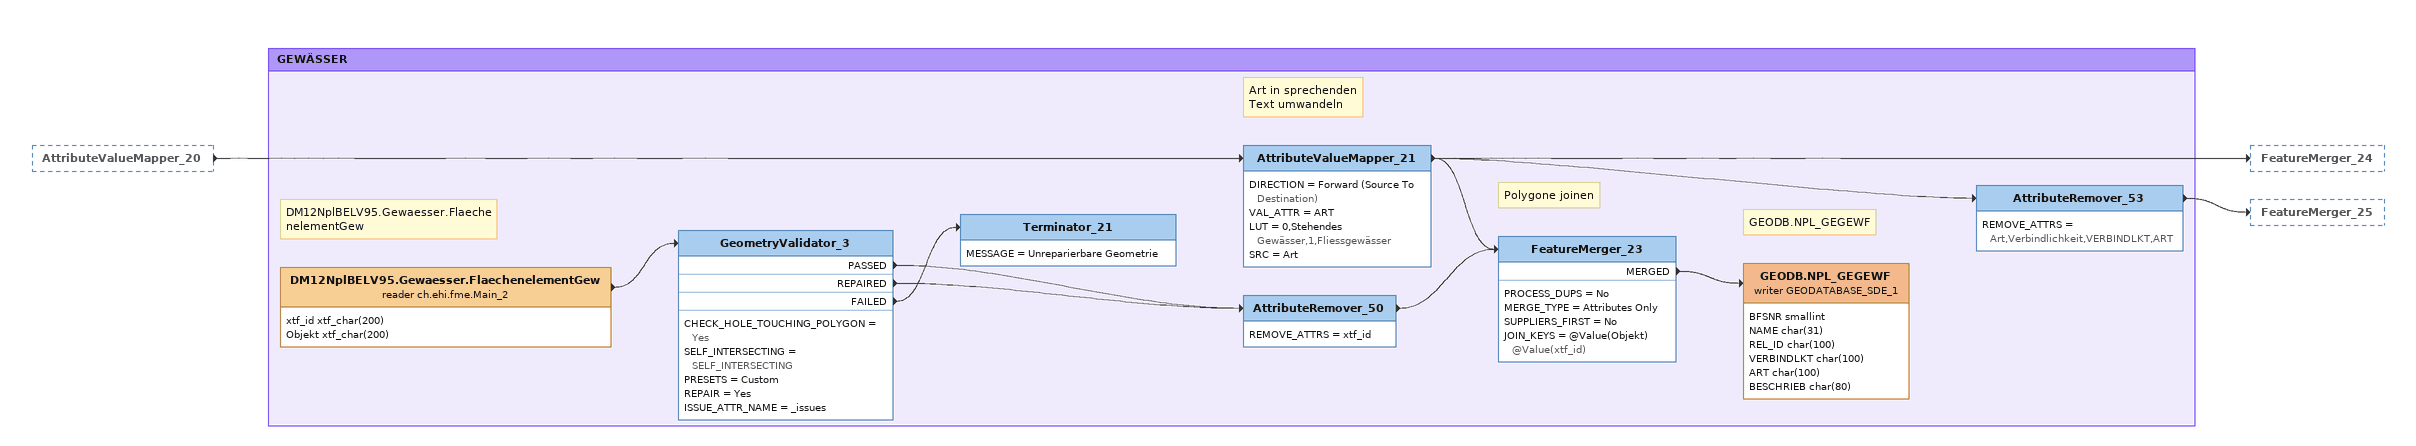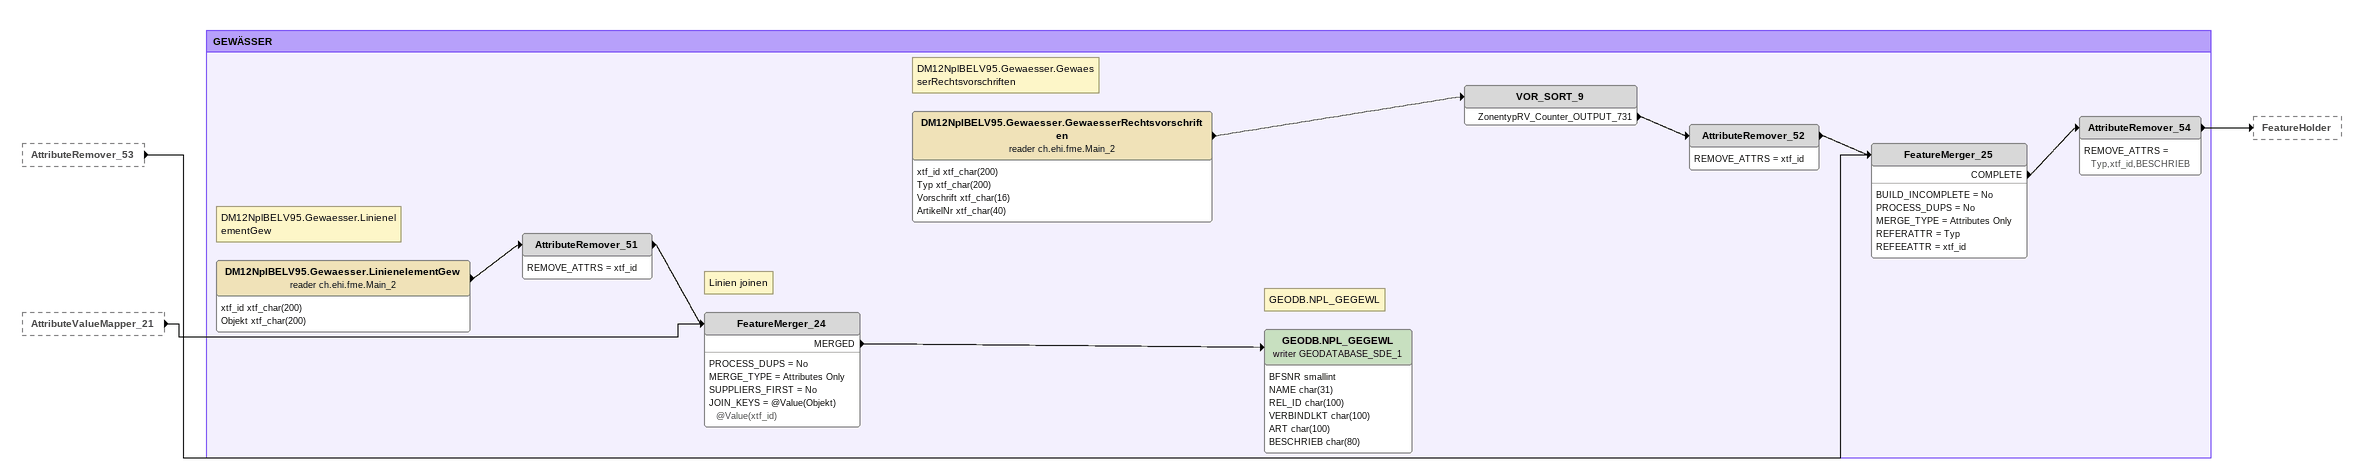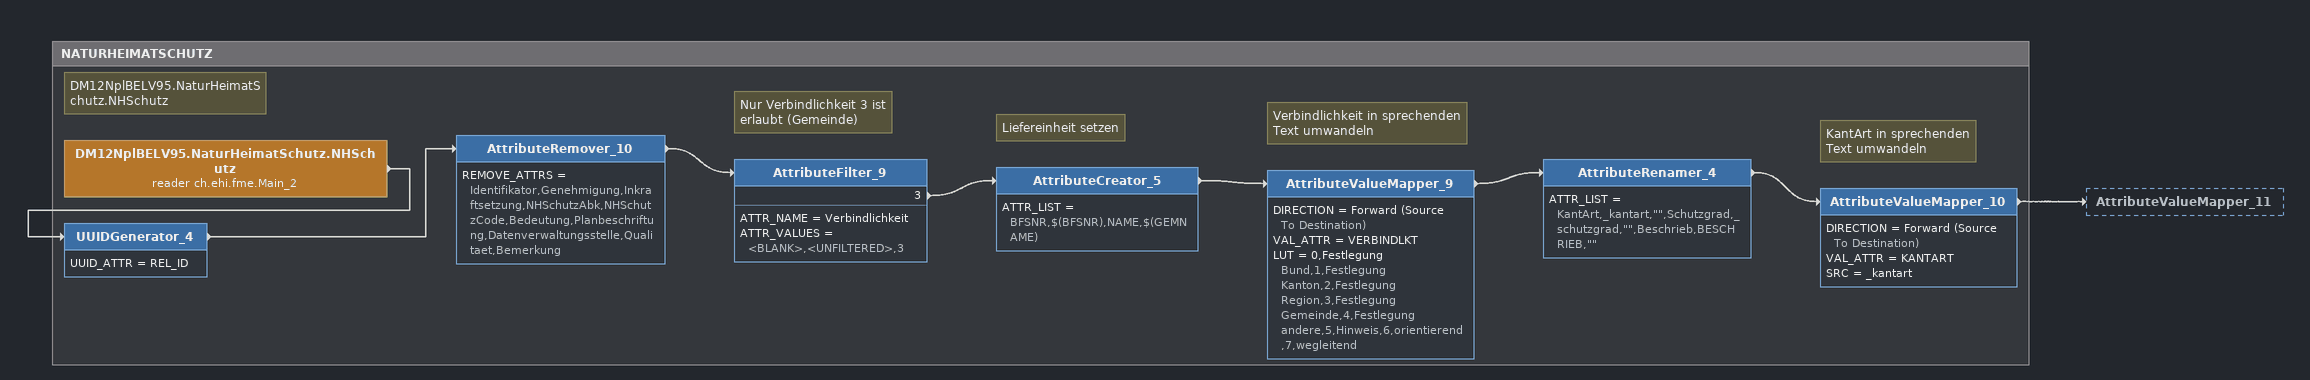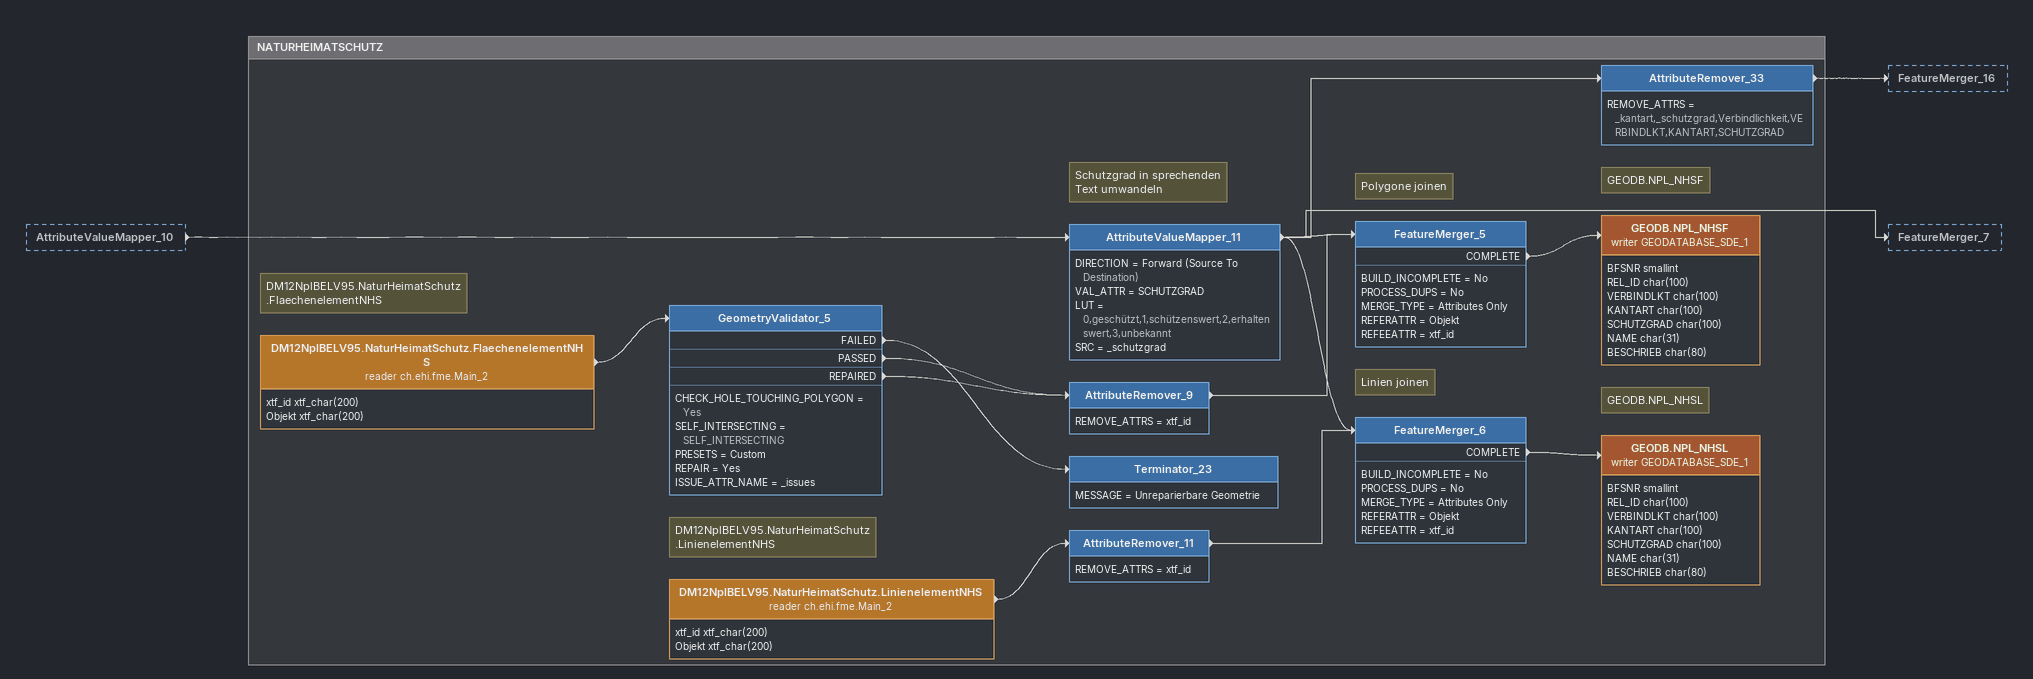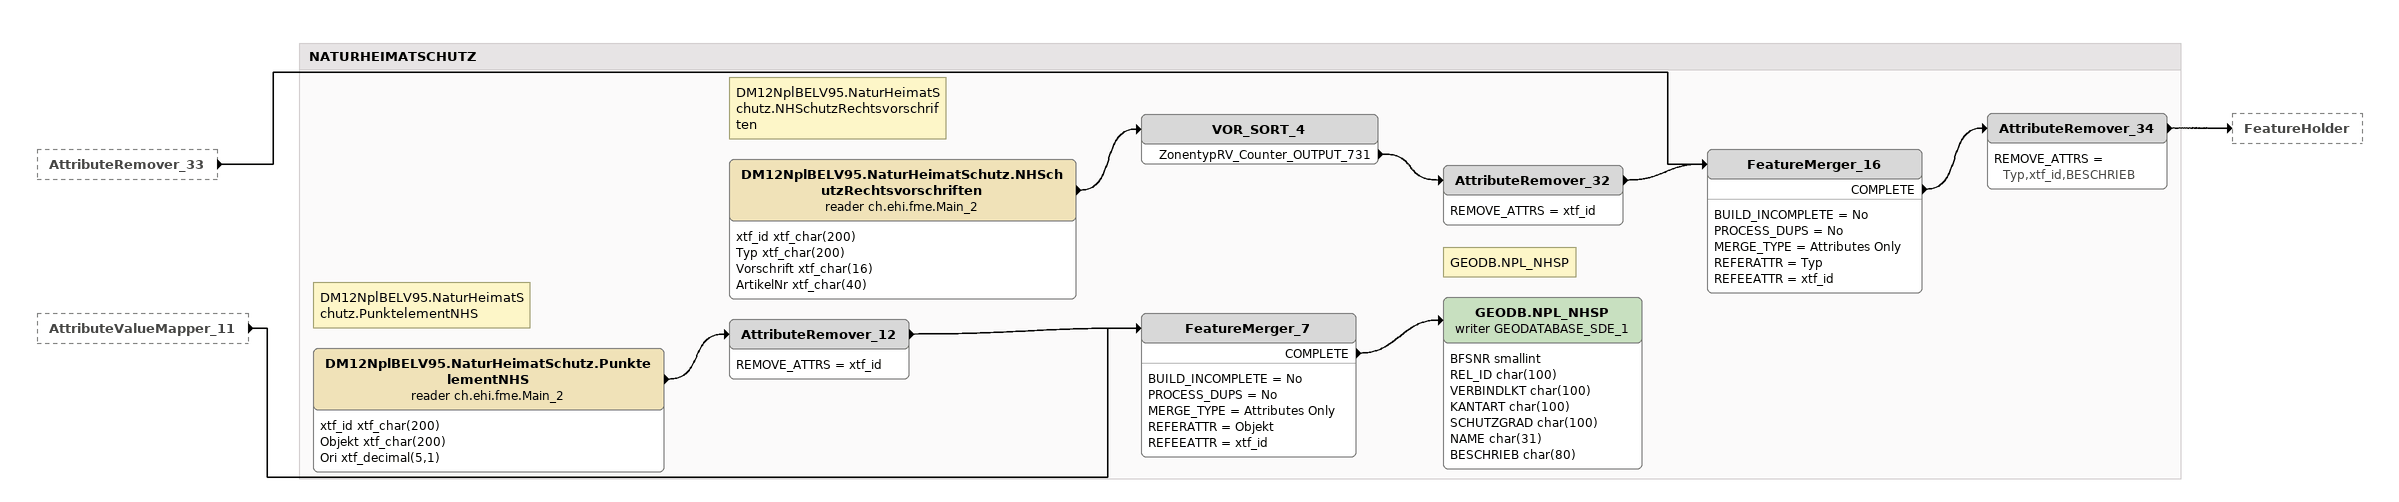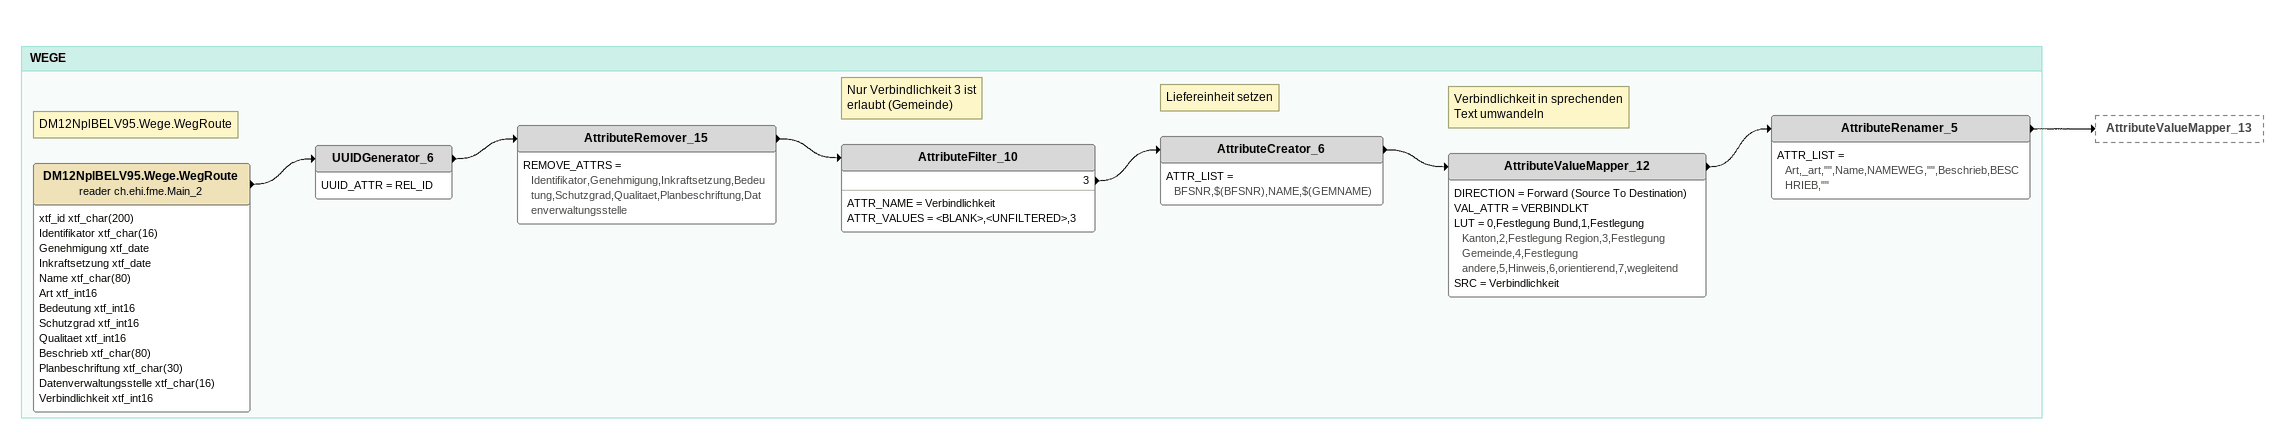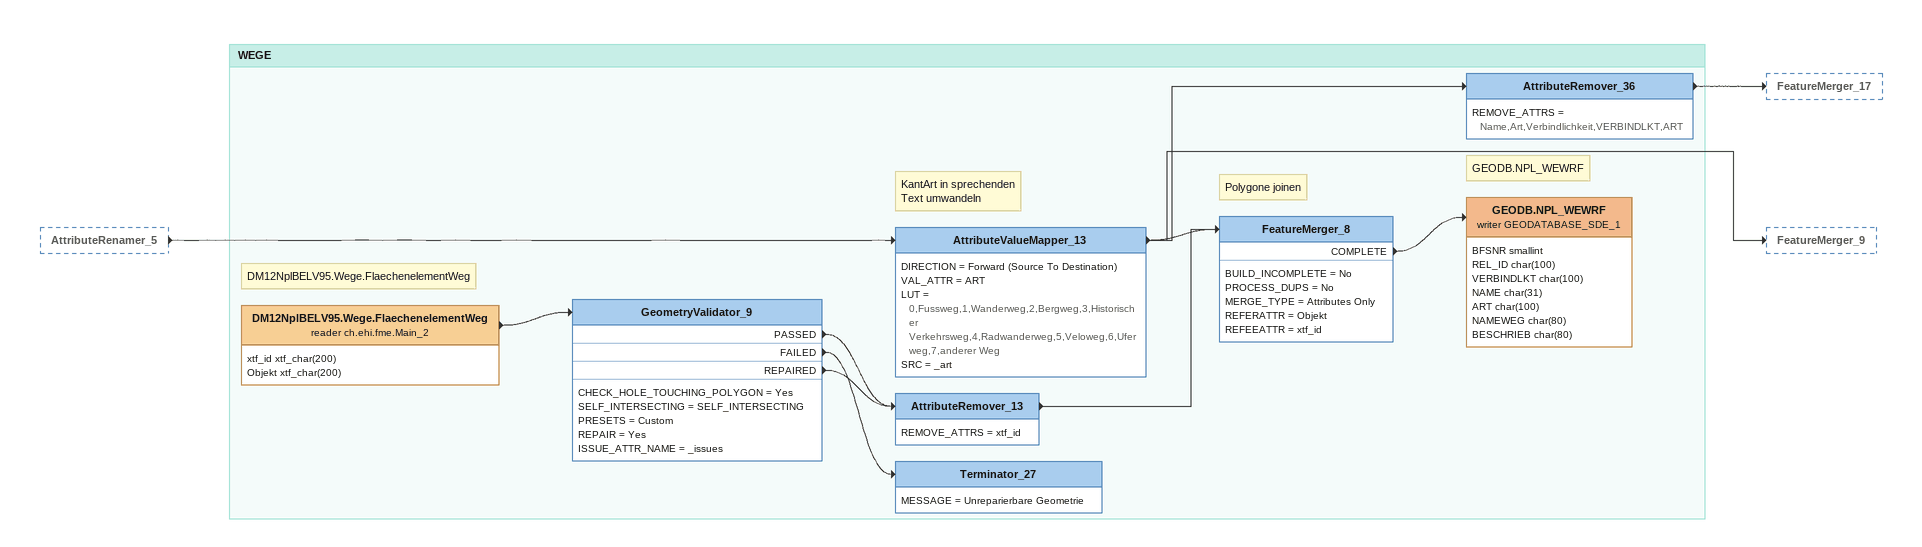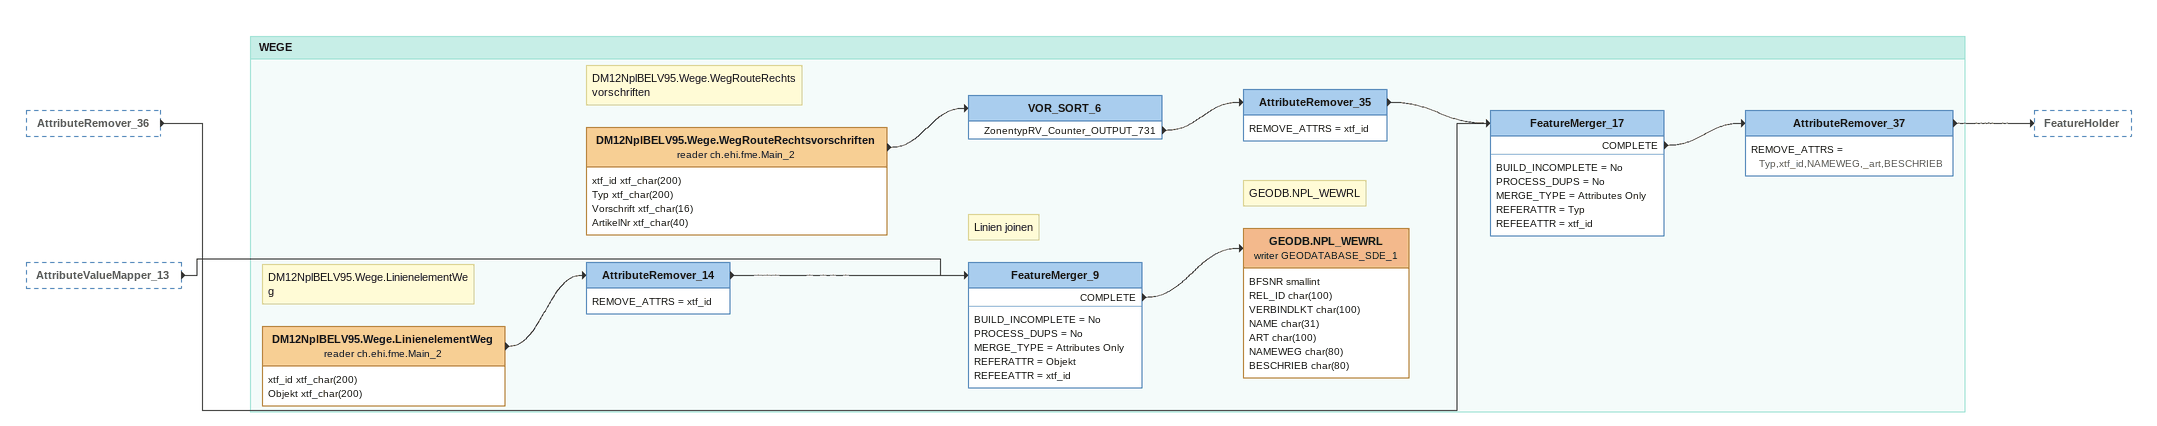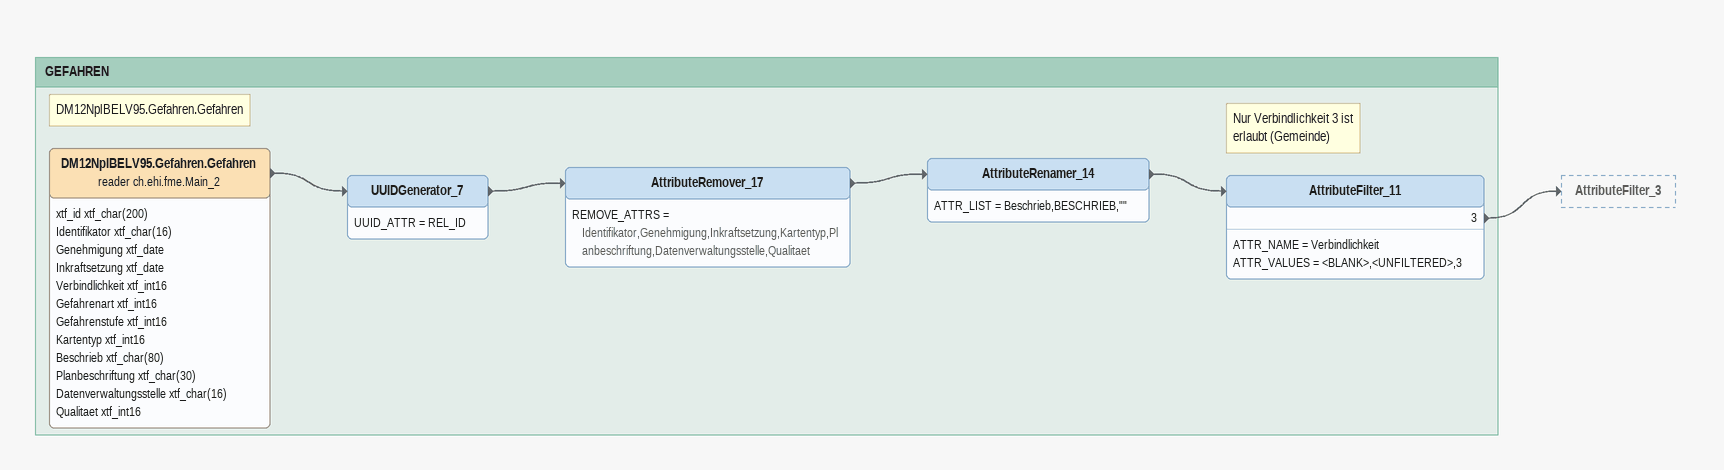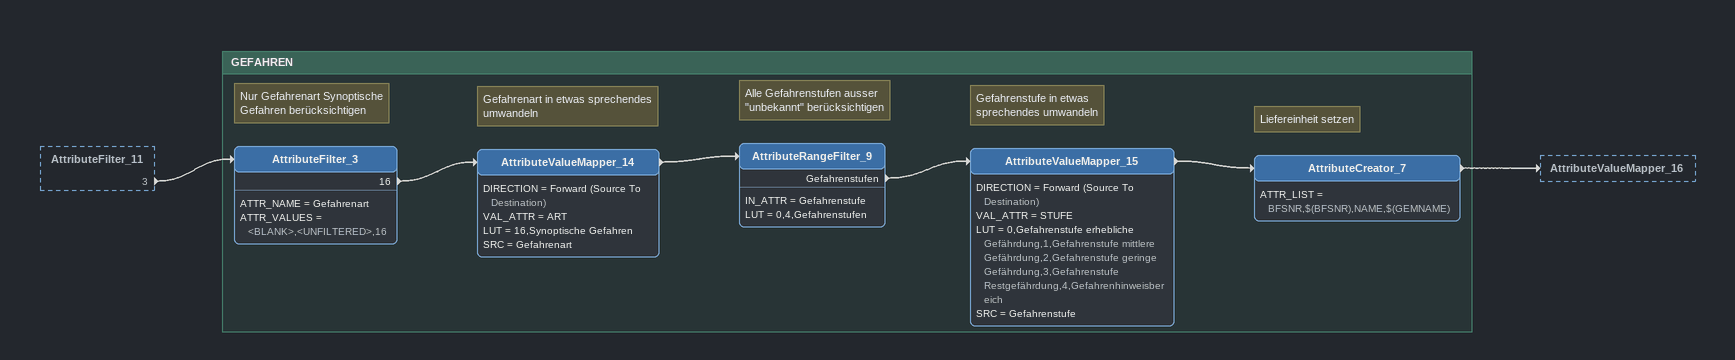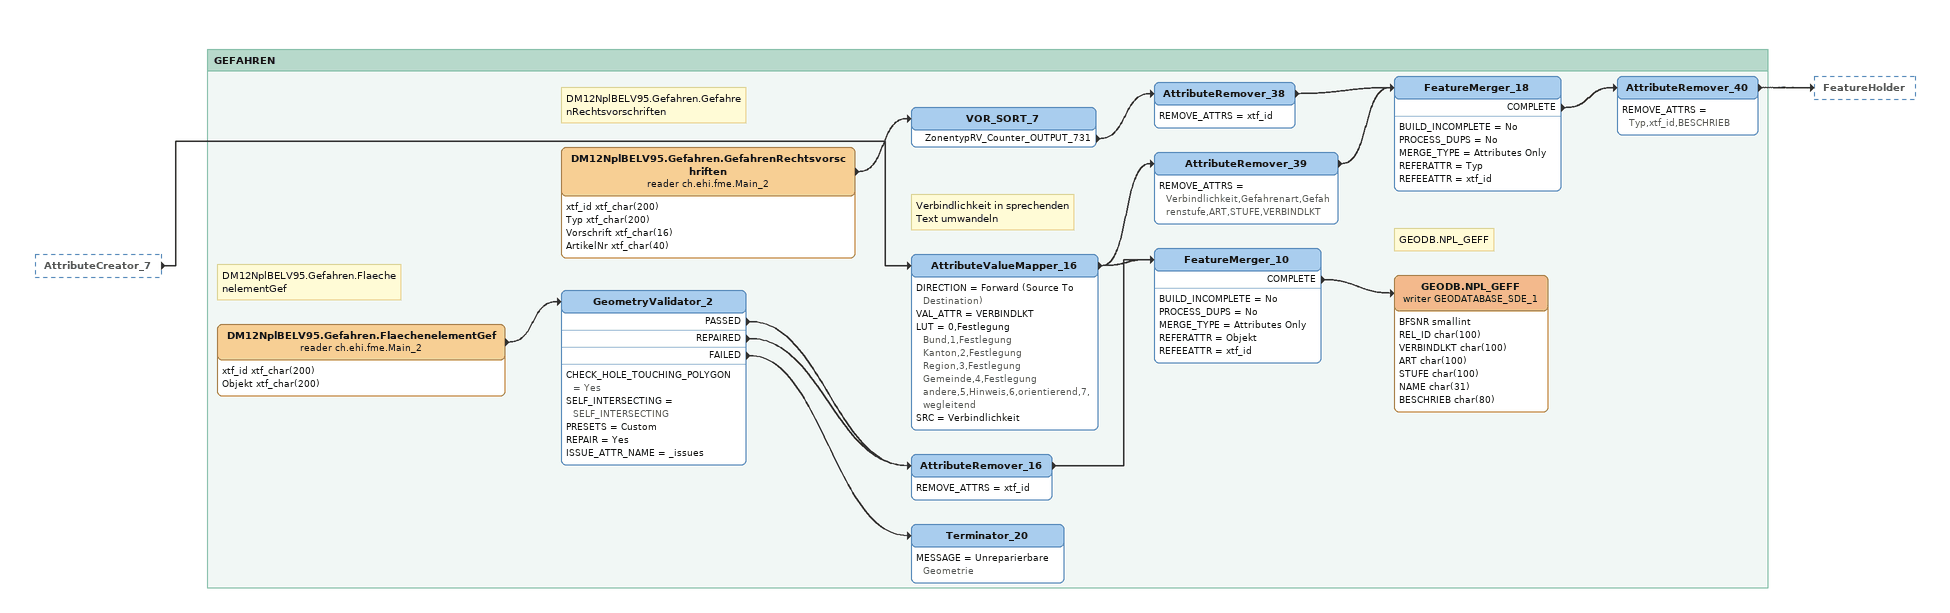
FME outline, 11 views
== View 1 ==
AttributeValueMapper_20 [outside]
    -> AttributeValueMapper_21

Bookmark: GEWÄSSER
Note: Art in sprechenden / Text umwandeln
AttributeValueMapper_21
    DIRECTION = Forward (Source To Destination)
    VAL_ATTR = ART
    LUT = 0,Stehendes Gewässer,1,Fliessgewässer
    SRC = Art
    -> FeatureMerger_23
    -> FeatureMerger_24
    -> AttributeRemover_53
AttributeRemover_53
    REMOVE_ATTRS = Art,Verbindlichkeit,VERBINDLKT,ART
    -> FeatureMerger_25
Note: DM12NplBELV95.Gewaesser.FlaechenelementGew
DM12NplBELV95.Gewaesser.FlaechenelementGew (reader ch.ehi.fme.Main_2)
    attributes: xtf_id xtf_char(200), Objekt xtf_char(200)
    -> GeometryValidator_3
GeometryValidator_3
    CHECK_HOLE_TOUCHING_POLYGON = Yes
    SELF_INTERSECTING = SELF_INTERSECTING
    PRESETS = Custom
    REPAIR = Yes
    ISSUE_ATTR_NAME = _issues
    PASSED -> AttributeRemover_50
    REPAIRED -> AttributeRemover_50
    FAILED -> Terminator_21
Terminator_21
    MESSAGE = Unreparierbare Geometrie
AttributeRemover_50
    REMOVE_ATTRS = xtf_id
    -> FeatureMerger_23
Note: Polygone joinen
FeatureMerger_23
    PROCESS_DUPS = No
    MERGE_TYPE = Attributes Only
    SUPPLIERS_FIRST = No
    JOIN_KEYS = @Value(Objekt) @Value(xtf_id)
    MERGED -> GEODB.NPL_GEGEWF (writer GEODATABASE_SDE_1)
Note: GEODB.NPL_GEGEWF
GEODB.NPL_GEGEWF (writer GEODATABASE_SDE_1)
    attributes: BFSNR smallint, NAME char(31), REL_ID char(100), VERBINDLKT char(100), ART char(100), BESCHRIEB char(80)

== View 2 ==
AttributeRemover_53 [outside]
    -> FeatureMerger_25
AttributeValueMapper_21 [outside]
    -> FeatureMerger_24

Bookmark: GEWÄSSER
Note: DM12NplBELV95.Gewaesser.LinienelementGew
DM12NplBELV95.Gewaesser.LinienelementGew (reader ch.ehi.fme.Main_2)
    attributes: xtf_id xtf_char(200), Objekt xtf_char(200)
    -> AttributeRemover_51
AttributeRemover_51
    REMOVE_ATTRS = xtf_id
    -> FeatureMerger_24
Note: Linien joinen
FeatureMerger_24
    PROCESS_DUPS = No
    MERGE_TYPE = Attributes Only
    SUPPLIERS_FIRST = No
    JOIN_KEYS = @Value(Objekt) @Value(xtf_id)
    MERGED -> GEODB.NPL_GEGEWL (writer GEODATABASE_SDE_1)
Note: GEODB.NPL_GEGEWL
GEODB.NPL_GEGEWL (writer GEODATABASE_SDE_1)
    attributes: BFSNR smallint, NAME char(31), REL_ID char(100), VERBINDLKT char(100), ART char(100), BESCHRIEB char(80)
Note: DM12NplBELV95.Gewaesser.GewaesserRechtsvorschriften
DM12NplBELV95.Gewaesser.GewaesserRechtsvorschriften (reader ch.ehi.fme.Main_2)
    attributes: xtf_id xtf_char(200), Typ xtf_char(200), Vorschrift xtf_char(16), ArtikelNr xtf_char(40)
    -> VOR_SORT_9
VOR_SORT_9
    ZonentypRV_Counter_OUTPUT_731 -> AttributeRemover_52
AttributeRemover_52
    REMOVE_ATTRS = xtf_id
    -> FeatureMerger_25
FeatureMerger_25
    BUILD_INCOMPLETE = No
    PROCESS_DUPS = No
    MERGE_TYPE = Attributes Only
    REFERATTR = Typ
    REFEEATTR = xtf_id
    COMPLETE -> AttributeRemover_54
AttributeRemover_54
    REMOVE_ATTRS = Typ,xtf_id,BESCHRIEB
    -> FeatureHolder

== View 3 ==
Bookmark: NATURHEIMATSCHUTZ
Note: DM12NplBELV95.NaturHeimatSchutz.NHSchutz
DM12NplBELV95.NaturHeimatSchutz.NHSchutz (reader ch.ehi.fme.Main_2)
    -> UUIDGenerator_4
UUIDGenerator_4
    UUID_ATTR = REL_ID
    -> AttributeRemover_10
AttributeRemover_10
    REMOVE_ATTRS = Identifikator,Genehmigung,Inkraftsetzung,NHSchutzAbk,NHSchutzCode,Bedeutung,Planbeschriftung,Datenverwaltungsstelle,Qualitaet,Bemerkung
    -> AttributeFilter_9
Note: Nur Verbindlichkeit 3 ist / erlaubt (Gemeinde)
AttributeFilter_9
    ATTR_NAME = Verbindlichkeit
    ATTR_VALUES = <BLANK>,<UNFILTERED>,3
    3 -> AttributeCreator_5
Note: Liefereinheit setzen
AttributeCreator_5
    ATTR_LIST = BFSNR,$(BFSNR),NAME,$(GEMNAME)
    -> AttributeValueMapper_9
Note: Verbindlichkeit in sprechenden / Text umwandeln
AttributeValueMapper_9
    DIRECTION = Forward (Source To Destination)
    VAL_ATTR = VERBINDLKT
    LUT = 0,Festlegung Bund,1,Festlegung Kanton,2,Festlegung Region,3,Festlegung Gemeinde,4,Festlegung andere,5,Hinweis,6,orientierend,7,wegleitend
    -> AttributeRenamer_4
AttributeRenamer_4
    ATTR_LIST = KantArt,_kantart,"",Schutzgrad,_schutzgrad,"",Beschrieb,BESCHRIEB,""
    -> AttributeValueMapper_10
Note: KantArt in sprechenden / Text umwandeln
AttributeValueMapper_10
    DIRECTION = Forward (Source To Destination)
    VAL_ATTR = KANTART
    SRC = _kantart
    -> AttributeValueMapper_11

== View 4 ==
AttributeValueMapper_10 [outside]
    -> AttributeValueMapper_11

Bookmark: NATURHEIMATSCHUTZ
Note: Schutzgrad in sprechenden / Text umwandeln
AttributeValueMapper_11
    DIRECTION = Forward (Source To Destination)
    VAL_ATTR = SCHUTZGRAD
    LUT = 0,geschützt,1,schützenswert,2,erhaltenswert,3,unbekannt
    SRC = _schutzgrad
    -> FeatureMerger_5
    -> FeatureMerger_6
    -> FeatureMerger_7
    -> AttributeRemover_33
AttributeRemover_33
    REMOVE_ATTRS = _kantart,_schutzgrad,Verbindlichkeit,VERBINDLKT,KANTART,SCHUTZGRAD
    -> FeatureMerger_16
Note: DM12NplBELV95.NaturHeimatSchutz.FlaechenelementNHS
DM12NplBELV95.NaturHeimatSchutz.FlaechenelementNHS (reader ch.ehi.fme.Main_2)
    attributes: xtf_id xtf_char(200), Objekt xtf_char(200)
    -> GeometryValidator_5
GeometryValidator_5
    CHECK_HOLE_TOUCHING_POLYGON = Yes
    SELF_INTERSECTING = SELF_INTERSECTING
    PRESETS = Custom
    REPAIR = Yes
    ISSUE_ATTR_NAME = _issues
    FAILED -> Terminator_23
    PASSED -> AttributeRemover_9
    REPAIRED -> AttributeRemover_9
AttributeRemover_9
    REMOVE_ATTRS = xtf_id
    -> FeatureMerger_5
Note: Polygone joinen
FeatureMerger_5
    BUILD_INCOMPLETE = No
    PROCESS_DUPS = No
    MERGE_TYPE = Attributes Only
    REFERATTR = Objekt
    REFEEATTR = xtf_id
    COMPLETE -> GEODB.NPL_NHSF (writer GEODATABASE_SDE_1)
Note: GEODB.NPL_NHSF
GEODB.NPL_NHSF (writer GEODATABASE_SDE_1)
    attributes: BFSNR smallint, REL_ID char(100), VERBINDLKT char(100), KANTART char(100), SCHUTZGRAD char(100), NAME char(31), BESCHRIEB char(80)
Terminator_23
    MESSAGE = Unreparierbare Geometrie
Note: DM12NplBELV95.NaturHeimatSchutz.LinienelementNHS
DM12NplBELV95.NaturHeimatSchutz.LinienelementNHS (reader ch.ehi.fme.Main_2)
    attributes: xtf_id xtf_char(200), Objekt xtf_char(200)
    -> AttributeRemover_11
AttributeRemover_11
    REMOVE_ATTRS = xtf_id
    -> FeatureMerger_6
Note: Linien joinen
FeatureMerger_6
    BUILD_INCOMPLETE = No
    PROCESS_DUPS = No
    MERGE_TYPE = Attributes Only
    REFERATTR = Objekt
    REFEEATTR = xtf_id
    COMPLETE -> GEODB.NPL_NHSL (writer GEODATABASE_SDE_1)
Note: GEODB.NPL_NHSL
GEODB.NPL_NHSL (writer GEODATABASE_SDE_1)
    attributes: BFSNR smallint, REL_ID char(100), VERBINDLKT char(100), KANTART char(100), SCHUTZGRAD char(100), NAME char(31), BESCHRIEB char(80)

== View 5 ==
AttributeRemover_33 [outside]
    -> FeatureMerger_16
AttributeValueMapper_11 [outside]
    -> FeatureMerger_7

Bookmark: NATURHEIMATSCHUTZ
Note: DM12NplBELV95.NaturHeimatSchutz.PunktelementNHS
DM12NplBELV95.NaturHeimatSchutz.PunktelementNHS (reader ch.ehi.fme.Main_2)
    attributes: xtf_id xtf_char(200), Objekt xtf_char(200), Ori xtf_decimal(5,1)
    -> AttributeRemover_12
AttributeRemover_12
    REMOVE_ATTRS = xtf_id
    -> FeatureMerger_7
FeatureMerger_7
    BUILD_INCOMPLETE = No
    PROCESS_DUPS = No
    MERGE_TYPE = Attributes Only
    REFERATTR = Objekt
    REFEEATTR = xtf_id
    COMPLETE -> GEODB.NPL_NHSP (writer GEODATABASE_SDE_1)
Note: GEODB.NPL_NHSP
GEODB.NPL_NHSP (writer GEODATABASE_SDE_1)
    attributes: BFSNR smallint, REL_ID char(100), VERBINDLKT char(100), KANTART char(100), SCHUTZGRAD char(100), NAME char(31), BESCHRIEB char(80)
Note: DM12NplBELV95.NaturHeimatSchutz.NHSchutzRechtsvorschriften
DM12NplBELV95.NaturHeimatSchutz.NHSchutzRechtsvorschriften (reader ch.ehi.fme.Main_2)
    attributes: xtf_id xtf_char(200), Typ xtf_char(200), Vorschrift xtf_char(16), ArtikelNr xtf_char(40)
    -> VOR_SORT_4
VOR_SORT_4
    ZonentypRV_Counter_OUTPUT_731 -> AttributeRemover_32
AttributeRemover_32
    REMOVE_ATTRS = xtf_id
    -> FeatureMerger_16
FeatureMerger_16
    BUILD_INCOMPLETE = No
    PROCESS_DUPS = No
    MERGE_TYPE = Attributes Only
    REFERATTR = Typ
    REFEEATTR = xtf_id
    COMPLETE -> AttributeRemover_34
AttributeRemover_34
    REMOVE_ATTRS = Typ,xtf_id,BESCHRIEB
    -> FeatureHolder

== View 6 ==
Bookmark: WEGE
Note: DM12NplBELV95.Wege.WegRoute
DM12NplBELV95.Wege.WegRoute (reader ch.ehi.fme.Main_2)
    attributes: xtf_id xtf_char(200), Identifikator xtf_char(16), Genehmigung xtf_date, Inkraftsetzung xtf_date, Name xtf_char(80), Art xtf_int16, Bedeutung xtf_int16, Schutzgrad xtf_int16, Qualitaet xtf_int16, Beschrieb xtf_char(80), Planbeschriftung xtf_char(30), Datenverwaltungsstelle xtf_char(16), Verbindlichkeit xtf_int16
    -> UUIDGenerator_6
UUIDGenerator_6
    UUID_ATTR = REL_ID
    -> AttributeRemover_15
AttributeRemover_15
    REMOVE_ATTRS = Identifikator,Genehmigung,Inkraftsetzung,Bedeutung,Schutzgrad,Qualitaet,Planbeschriftung,Datenverwaltungsstelle
    -> AttributeFilter_10
Note: Nur Verbindlichkeit 3 ist / erlaubt (Gemeinde)
AttributeFilter_10
    ATTR_NAME = Verbindlichkeit
    ATTR_VALUES = <BLANK>,<UNFILTERED>,3
    3 -> AttributeCreator_6
Note: Liefereinheit setzen
AttributeCreator_6
    ATTR_LIST = BFSNR,$(BFSNR),NAME,$(GEMNAME)
    -> AttributeValueMapper_12
Note: Verbindlichkeit in sprechenden / Text umwandeln
AttributeValueMapper_12
    DIRECTION = Forward (Source To Destination)
    VAL_ATTR = VERBINDLKT
    LUT = 0,Festlegung Bund,1,Festlegung Kanton,2,Festlegung Region,3,Festlegung Gemeinde,4,Festlegung andere,5,Hinweis,6,orientierend,7,wegleitend
    SRC = Verbindlichkeit
    -> AttributeRenamer_5
AttributeRenamer_5
    ATTR_LIST = Art,_art,"",Name,NAMEWEG,"",Beschrieb,BESCHRIEB,""
    -> AttributeValueMapper_13

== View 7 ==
AttributeRenamer_5 [outside]
    -> AttributeValueMapper_13

Bookmark: WEGE
Note: KantArt in sprechenden / Text umwandeln
AttributeValueMapper_13
    DIRECTION = Forward (Source To Destination)
    VAL_ATTR = ART
    LUT = 0,Fussweg,1,Wanderweg,2,Bergweg,3,Historischer Verkehrsweg,4,Radwanderweg,5,Veloweg,6,Uferweg,7,anderer Weg
    SRC = _art
    -> FeatureMerger_8
    -> FeatureMerger_9
    -> AttributeRemover_36
AttributeRemover_36
    REMOVE_ATTRS = Name,Art,Verbindlichkeit,VERBINDLKT,ART
    -> FeatureMerger_17
Note: DM12NplBELV95.Wege.FlaechenelementWeg
DM12NplBELV95.Wege.FlaechenelementWeg (reader ch.ehi.fme.Main_2)
    attributes: xtf_id xtf_char(200), Objekt xtf_char(200)
    -> GeometryValidator_9
GeometryValidator_9
    CHECK_HOLE_TOUCHING_POLYGON = Yes
    SELF_INTERSECTING = SELF_INTERSECTING
    PRESETS = Custom
    REPAIR = Yes
    ISSUE_ATTR_NAME = _issues
    PASSED -> AttributeRemover_13
    FAILED -> Terminator_27
    REPAIRED -> AttributeRemover_13
AttributeRemover_13
    REMOVE_ATTRS = xtf_id
    -> FeatureMerger_8
Note: Polygone joinen
FeatureMerger_8
    BUILD_INCOMPLETE = No
    PROCESS_DUPS = No
    MERGE_TYPE = Attributes Only
    REFERATTR = Objekt
    REFEEATTR = xtf_id
    COMPLETE -> GEODB.NPL_WEWRF (writer GEODATABASE_SDE_1)
Note: GEODB.NPL_WEWRF
GEODB.NPL_WEWRF (writer GEODATABASE_SDE_1)
    attributes: BFSNR smallint, REL_ID char(100), VERBINDLKT char(100), NAME char(31), ART char(100), NAMEWEG char(80), BESCHRIEB char(80)
Terminator_27
    MESSAGE = Unreparierbare Geometrie

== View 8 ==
AttributeRemover_36 [outside]
    -> FeatureMerger_17
AttributeValueMapper_13 [outside]
    -> FeatureMerger_9

Bookmark: WEGE
Note: DM12NplBELV95.Wege.LinienelementWeg
DM12NplBELV95.Wege.LinienelementWeg (reader ch.ehi.fme.Main_2)
    attributes: xtf_id xtf_char(200), Objekt xtf_char(200)
    -> AttributeRemover_14
AttributeRemover_14
    REMOVE_ATTRS = xtf_id
    -> FeatureMerger_9
Note: Linien joinen
FeatureMerger_9
    BUILD_INCOMPLETE = No
    PROCESS_DUPS = No
    MERGE_TYPE = Attributes Only
    REFERATTR = Objekt
    REFEEATTR = xtf_id
    COMPLETE -> GEODB.NPL_WEWRL (writer GEODATABASE_SDE_1)
Note: GEODB.NPL_WEWRL
GEODB.NPL_WEWRL (writer GEODATABASE_SDE_1)
    attributes: BFSNR smallint, REL_ID char(100), VERBINDLKT char(100), NAME char(31), ART char(100), NAMEWEG char(80), BESCHRIEB char(80)
Note: DM12NplBELV95.Wege.WegRouteRechtsvorschriften
DM12NplBELV95.Wege.WegRouteRechtsvorschriften (reader ch.ehi.fme.Main_2)
    attributes: xtf_id xtf_char(200), Typ xtf_char(200), Vorschrift xtf_char(16), ArtikelNr xtf_char(40)
    -> VOR_SORT_6
VOR_SORT_6
    ZonentypRV_Counter_OUTPUT_731 -> AttributeRemover_35
AttributeRemover_35
    REMOVE_ATTRS = xtf_id
    -> FeatureMerger_17
FeatureMerger_17
    BUILD_INCOMPLETE = No
    PROCESS_DUPS = No
    MERGE_TYPE = Attributes Only
    REFERATTR = Typ
    REFEEATTR = xtf_id
    COMPLETE -> AttributeRemover_37
AttributeRemover_37
    REMOVE_ATTRS = Typ,xtf_id,NAMEWEG,_art,BESCHRIEB
    -> FeatureHolder

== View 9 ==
Bookmark: GEFAHREN
Note: DM12NplBELV95.Gefahren.Gefahren
DM12NplBELV95.Gefahren.Gefahren (reader ch.ehi.fme.Main_2)
    attributes: xtf_id xtf_char(200), Identifikator xtf_char(16), Genehmigung xtf_date, Inkraftsetzung xtf_date, Verbindlichkeit xtf_int16, Gefahrenart xtf_int16, Gefahrenstufe xtf_int16, Kartentyp xtf_int16, Beschrieb xtf_char(80), Planbeschriftung xtf_char(30), Datenverwaltungsstelle xtf_char(16), Qualitaet xtf_int16
    -> UUIDGenerator_7
UUIDGenerator_7
    UUID_ATTR = REL_ID
    -> AttributeRemover_17
AttributeRemover_17
    REMOVE_ATTRS = Identifikator,Genehmigung,Inkraftsetzung,Kartentyp,Planbeschriftung,Datenverwaltungsstelle,Qualitaet
    -> AttributeRenamer_14
AttributeRenamer_14
    ATTR_LIST = Beschrieb,BESCHRIEB,""
    -> AttributeFilter_11
Note: Nur Verbindlichkeit 3 ist / erlaubt (Gemeinde)
AttributeFilter_11
    ATTR_NAME = Verbindlichkeit
    ATTR_VALUES = <BLANK>,<UNFILTERED>,3
    3 -> AttributeFilter_3

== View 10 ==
AttributeFilter_11 [outside]
    3 -> AttributeFilter_3

Bookmark: GEFAHREN
Note: Nur Gefahrenart Synoptische / Gefahren berücksichtigen
AttributeFilter_3
    ATTR_NAME = Gefahrenart
    ATTR_VALUES = <BLANK>,<UNFILTERED>,16
    16 -> AttributeValueMapper_14
Note: Gefahrenart in etwas sprechendes / umwandeln
AttributeValueMapper_14
    DIRECTION = Forward (Source To Destination)
    VAL_ATTR = ART
    LUT = 16,Synoptische Gefahren
    SRC = Gefahrenart
    -> AttributeRangeFilter_9
Note: Alle Gefahrenstufen ausser / "unbekannt" berücksichtigen
AttributeRangeFilter_9
    IN_ATTR = Gefahrenstufe
    LUT = 0,4,Gefahrenstufen
    Gefahrenstufen -> AttributeValueMapper_15
Note: Gefahrenstufe in etwas / sprechendes umwandeln
AttributeValueMapper_15
    DIRECTION = Forward (Source To Destination)
    VAL_ATTR = STUFE
    LUT = 0,Gefahrenstufe erhebliche Gefährdung,1,Gefahrenstufe mittlere Gefährdung,2,Gefahrenstufe geringe Gefährdung,3,Gefahrenstufe Restgefährdung,4,Gefahrenhinweisbereich
    SRC = Gefahrenstufe
    -> AttributeCreator_7
Note: Liefereinheit setzen
AttributeCreator_7
    ATTR_LIST = BFSNR,$(BFSNR),NAME,$(GEMNAME)
    -> AttributeValueMapper_16

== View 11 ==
AttributeCreator_7 [outside]
    -> AttributeValueMapper_16

Bookmark: GEFAHREN
Note: Verbindlichkeit in sprechenden / Text umwandeln
AttributeValueMapper_16
    DIRECTION = Forward (Source To Destination)
    VAL_ATTR = VERBINDLKT
    LUT = 0,Festlegung Bund,1,Festlegung Kanton,2,Festlegung Region,3,Festlegung Gemeinde,4,Festlegung andere,5,Hinweis,6,orientierend,7,wegleitend
    SRC = Verbindlichkeit
    -> FeatureMerger_10
    -> AttributeRemover_39
AttributeRemover_39
    REMOVE_ATTRS = Verbindlichkeit,Gefahrenart,Gefahrenstufe,ART,STUFE,VERBINDLKT
    -> FeatureMerger_18
Note: DM12NplBELV95.Gefahren.FlaechenelementGef
DM12NplBELV95.Gefahren.FlaechenelementGef (reader ch.ehi.fme.Main_2)
    attributes: xtf_id xtf_char(200), Objekt xtf_char(200)
    -> GeometryValidator_2
GeometryValidator_2
    CHECK_HOLE_TOUCHING_POLYGON = Yes
    SELF_INTERSECTING = SELF_INTERSECTING
    PRESETS = Custom
    REPAIR = Yes
    ISSUE_ATTR_NAME = _issues
    PASSED -> AttributeRemover_16
    REPAIRED -> AttributeRemover_16
    FAILED -> Terminator_20
AttributeRemover_16
    REMOVE_ATTRS = xtf_id
    -> FeatureMerger_10
FeatureMerger_10
    BUILD_INCOMPLETE = No
    PROCESS_DUPS = No
    MERGE_TYPE = Attributes Only
    REFERATTR = Objekt
    REFEEATTR = xtf_id
    COMPLETE -> GEODB.NPL_GEFF (writer GEODATABASE_SDE_1)
Note: GEODB.NPL_GEFF
GEODB.NPL_GEFF (writer GEODATABASE_SDE_1)
    attributes: BFSNR smallint, REL_ID char(100), VERBINDLKT char(100), ART char(100), STUFE char(100), NAME char(31), BESCHRIEB char(80)
Terminator_20
    MESSAGE = Unreparierbare Geometrie
Note: DM12NplBELV95.Gefahren.GefahrenRechtsvorschriften
DM12NplBELV95.Gefahren.GefahrenRechtsvorschriften (reader ch.ehi.fme.Main_2)
    attributes: xtf_id xtf_char(200), Typ xtf_char(200), Vorschrift xtf_char(16), ArtikelNr xtf_char(40)
    -> VOR_SORT_7
VOR_SORT_7
    ZonentypRV_Counter_OUTPUT_731 -> AttributeRemover_38
AttributeRemover_38
    REMOVE_ATTRS = xtf_id
    -> FeatureMerger_18
FeatureMerger_18
    BUILD_INCOMPLETE = No
    PROCESS_DUPS = No
    MERGE_TYPE = Attributes Only
    REFERATTR = Typ
    REFEEATTR = xtf_id
    COMPLETE -> AttributeRemover_40
AttributeRemover_40
    REMOVE_ATTRS = Typ,xtf_id,BESCHRIEB
    -> FeatureHolder
